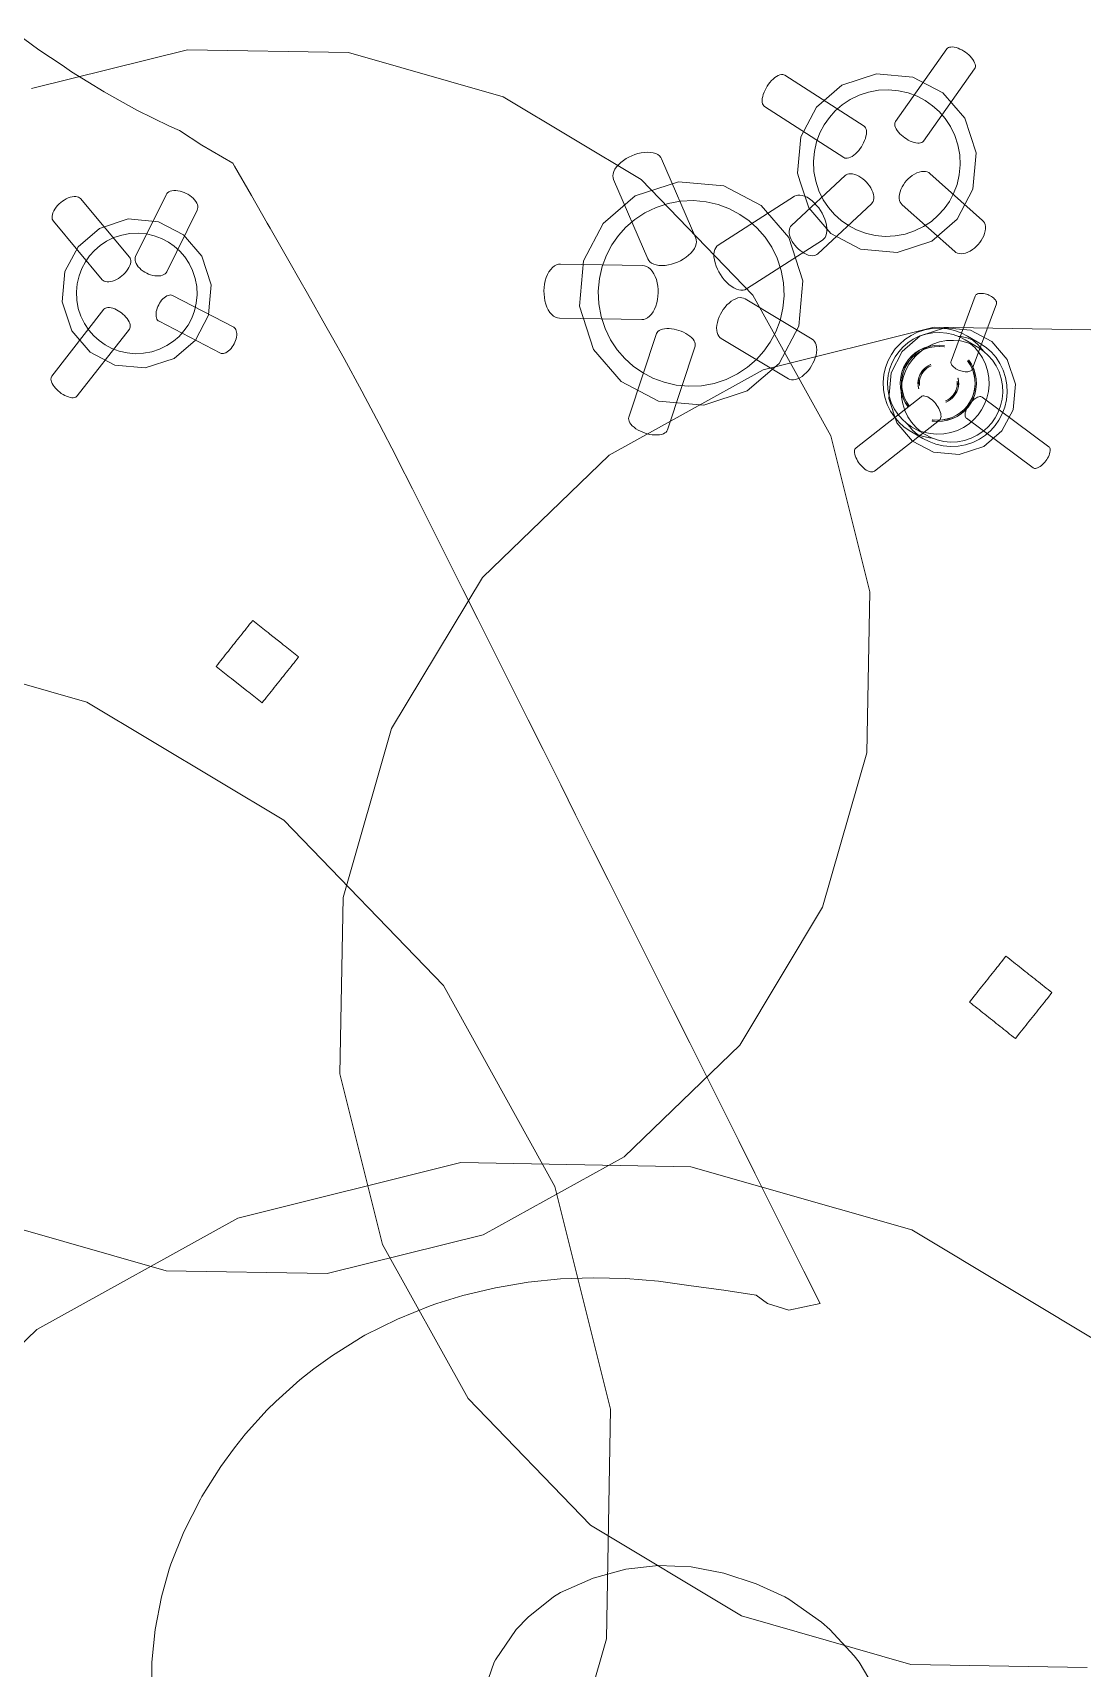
# Model space of a CAD drawing. Header units: millimetres. Extents: x -31757 to 121236, y -27283 to 59400.
# Drawn here: x 69418 to 72636, y 6984 to 12003 of the extents above; entities that cross this region are included whole.
import ezdxf

# ---------------------------------------------------------------- set-up
doc = ezdxf.new("R2010")
doc.units = ezdxf.units.MM
doc.layers.add('10_見えがかり', color=7, linetype='Continuous', lineweight=13)
doc.layers.add('30_敷地・外構', color=8, linetype='Continuous', lineweight=9)

msp = doc.modelspace()

# ---------------------------------------------------------------- linework, layer by layer
at = {"layer": '10_見えがかり'}
for points in [[(69414.3, 11831.4), (69893, 11950.8), (70386.4, 11942.2), (70860.6, 11806.2), (71283.6, 11552), (71626.3, 11197.1), (71865.5, 10765.6), (71984.9, 10286.9), (71976.2, 9793.6), (71840.2, 9319.3), (71586.1, 8896.4), (71231.2, 8553.6), (70799.7, 8314.4), (70321, 8195.1), (69827.6, 8203.7), (69353.4, 8339.7)], [(72069.1, 11702.7), (72066, 11707.7), (72063.6, 11712.5), (72062.1, 11717.1), (72061.4, 11721.3), (72061.5, 11725.1), (72062.3, 11728.3), (72063.7, 11731), (72220.9, 11953), (72223, 11955.2), (72225.8, 11957.1), (72229.3, 11958.4), (72233.5, 11959.1), (72238.3, 11959.2), (72243.7, 11958.6), (72249.4, 11957.3), (72255.4, 11955.4), (72261.4, 11952.9), (72267.3, 11950), (72272.9, 11946.7), (72278.1, 11943.2), (72283.2, 11939.4), (72288.1, 11935.2), (72292.8, 11930.6), (72297.2, 11925.8), (72301, 11920.8), (72304.1, 11915.8), (72306.4, 11911), (72308, 11906.4), (72308.7, 11902.2), (72308.6, 11898.4), (72307.8, 11895.2), (72306.3, 11892.5), (72149.1, 11670.5), (72147.1, 11668.3), (72144.3, 11666.4), (72140.8, 11665.1), (72136.6, 11664.4), (72131.8, 11664.3), (72126.4, 11664.9), (72120.6, 11666.2), (72114.7, 11668.1), (72108.7, 11670.6), (72102.8, 11673.5), (72097.2, 11676.8), (72092, 11680.3), (72086.9, 11684.1), (72082, 11688.3), (72077.3, 11692.9), (72072.9, 11697.7), (72069.1, 11702.7)], [(71655.1, 11789.6), (71654.8, 11794.9), (71655.3, 11800.8), (71656.4, 11807.1), (71658.3, 11813.7), (71660.7, 11820.4), (71663.6, 11826.9), (71667, 11833.2), (71670.5, 11839.1), (71674.4, 11844.8), (71678.8, 11850.4), (71683.5, 11855.8), (71688.6, 11860.8), (71693.8, 11865.2), (71699.1, 11868.8), (71704.3, 11871.6), (71709.2, 11873.6), (71713.8, 11874.5), (71717.8, 11874.6), (71721.4, 11873.9), (71724.4, 11872.5), (71967.2, 11715.9), (71969.8, 11713.8), (71971.9, 11710.9), (71973.5, 11707.1), (71974.4, 11702.6), (71974.7, 11697.3), (71974.3, 11691.4), (71973.1, 11685.1), (71971.3, 11678.5), (71968.9, 11671.8), (71965.9, 11665.3), (71962.6, 11659), (71959.1, 11653.1), (71955.2, 11647.4), (71950.8, 11641.8), (71946, 11636.4), (71941, 11631.5), (71935.7, 11627.1), (71930.4, 11623.4), (71925.3, 11620.6), (71920.3, 11618.7), (71915.8, 11617.7), (71911.7, 11617.6), (71908.2, 11618.3), (71905.2, 11619.7), (71662.3, 11776.3), (71659.8, 11778.4), (71657.7, 11781.4), (71656.1, 11785.1), (71655.1, 11789.6)], [(71899.5, 11842.1), (71899.5, 11842.1), (72005.8, 11877), (72117.3, 11866.9), (72208.9, 11818.8), (72276.3, 11740.4), (72276.3, 11740.4), (72311.3, 11634.1), (72301.2, 11522.6), (72253.1, 11431), (72174.7, 11363.5), (72174.7, 11363.5), (72174.7, 11363.5), (72068.3, 11328.6), (71956.8, 11338.7), (71865.3, 11386.8), (71797.8, 11465.2), (71771.5, 11545.3), (71762.9, 11571.6), (71773, 11683.1), (71821.1, 11774.6), (71899.5, 11842.1)], [(71845.4, 11720.7), (71861, 11742.9), (71879.1, 11763), (71900.5, 11781.6), (71924.9, 11797.9), (71952, 11811.1), (71981.1, 11820.7), (72011.6, 11826.4), (72042.6, 11827.7), (72073.1, 11824.9), (72102.5, 11818.1), (72129.9, 11807.8), (72154.9, 11794.5), (72177.2, 11778.9), (72197.3, 11760.8), (72215.9, 11739.4), (72232.1, 11715), (72245.4, 11687.9), (72255, 11658.8), (72260.6, 11628.3), (72262, 11597.3), (72259.2, 11566.7), (72252.4, 11537.4), (72242, 11510), (72228.8, 11485), (72213.2, 11462.7), (72195, 11442.6), (72173.7, 11424), (72149.3, 11407.8), (72122.2, 11394.5), (72093, 11384.9), (72062.6, 11379.3), (72031.6, 11377.9), (72001, 11380.7), (71971.7, 11387.5), (71944.2, 11397.9), (71919.2, 11411.1), (71897, 11426.7), (71876.8, 11444.9), (71858.3, 11466.2), (71842, 11490.6), (71828.8, 11517.7), (71819.2, 11546.9), (71813.5, 11577.3), (71812.2, 11608.3), (71815, 11638.9), (71821.8, 11668.2), (71832.1, 11695.7), (71845.4, 11720.7)], [(71199.3, 11552.5), (71197.7, 11557.7), (71197.2, 11563.5), (71197.9, 11569.9), (71200, 11576.7), (71203.5, 11583.8), (71208.3, 11591), (71214.3, 11598), (71221.4, 11604.7), (71229.2, 11610.9), (71237.6, 11616.5), (71246.3, 11621.3), (71255, 11625.4), (71264, 11629), (71273.5, 11631.9), (71283.4, 11634.2), (71293.3, 11635.7), (71303, 11636.2), (71312.2, 11635.7), (71320.7, 11634.3), (71328.3, 11632), (71334.7, 11628.8), (71339.8, 11624.9), (71343.7, 11620.5), (71346.4, 11615.8), (71451.3, 11372.3), (71452.9, 11367.1), (71453.4, 11361.2), (71452.6, 11354.8), (71450.6, 11348), (71447.1, 11340.9), (71442.3, 11333.8), (71436.3, 11326.8), (71429.2, 11320.1), (71421.3, 11313.9), (71412.9, 11308.3), (71404.2, 11303.4), (71395.5, 11299.3), (71386.5, 11295.8), (71377, 11292.8), (71367.2, 11290.5), (71357.3, 11289.1), (71347.6, 11288.6), (71338.3, 11289), (71329.8, 11290.4), (71322.3, 11292.8), (71315.9, 11296), (71310.8, 11299.8), (71306.9, 11304.2), (71304.2, 11308.9), (71199.3, 11552.5)], [(71265.1, 11501.9), (71398, 11545.6), (71537.4, 11532.9), (71651.8, 11472.8), (71736.1, 11374.8), (71736.1, 11374.8), (71779.8, 11241.9), (71767.2, 11102.5), (71707.1, 10988.1), (71609.1, 10903.8), (71476.1, 10860.1), (71336.8, 10872.7), (71222.3, 10932.8), (71138, 11030.9), (71094.3, 11163.8), (71107, 11303.1), (71167.1, 11417.6), (71265.1, 11501.9)], [(71737.9, 11394.2), (71738.6, 11399.5), (71740.1, 11404.2), (71742.2, 11408.1), (71745, 11411.2), (71908.9, 11564.3), (71912.2, 11566.8), (71916.2, 11568.7), (71921, 11569.8), (71926.3, 11570.2), (71932.2, 11569.6), (71938.5, 11568.1), (71945, 11565.7), (71951.4, 11562.5), (71957.8, 11558.6), (71963.8, 11554.2), (71969.4, 11549.4), (71974.4, 11544.3), (71979.1, 11538.9), (71983.6, 11533), (71987.6, 11526.7), (71991, 11520.1), (71993.8, 11513.4), (71995.7, 11506.8), (71996.8, 11500.5), (71996.9, 11494.6), (71996.2, 11489.2), (71994.7, 11484.6), (71992.6, 11480.7), (71989.8, 11477.6), (71825.9, 11324.5), (71822.6, 11322), (71818.6, 11320.1), (71813.8, 11318.9), (71808.5, 11318.6), (71802.6, 11319.2), (71796.3, 11320.7), (71789.9, 11323), (71783.4, 11326.2), (71777, 11330.1), (71771, 11334.6), (71765.4, 11339.4), (71760.4, 11344.5), (71755.7, 11349.8), (71751.3, 11355.7), (71747.2, 11362.1), (71743.8, 11368.6), (71741, 11375.3), (71739.1, 11382), (71738, 11388.3), (71737.9, 11394.2)], [(72075, 11500.5), (72075.8, 11507.5), (72077.6, 11514.8), (72080.3, 11522.2), (72083.8, 11529.5), (72087.9, 11536.5), (72092.5, 11543), (72097.5, 11549), (72102.8, 11554.5), (72108.8, 11559.9), (72115.2, 11564.8), (72122.1, 11569), (72129.1, 11572.6), (72136.2, 11575.2), (72143.1, 11576.8), (72149.6, 11577.4), (72155.6, 11577), (72160.9, 11575.7), (72165.5, 11573.6), (72169.3, 11570.8), (72330.5, 11427), (72333.7, 11423.5), (72336.4, 11419.2), (72338.3, 11414.1), (72339.3, 11408.2), (72339.5, 11401.6), (72338.7, 11394.6), (72336.9, 11387.2), (72334.2, 11379.8), (72330.7, 11372.6), (72326.6, 11365.6), (72321.9, 11359.1), (72317, 11353.1), (72311.7, 11347.5), (72305.7, 11342.2), (72299.3, 11337.3), (72292.4, 11333), (72285.4, 11329.5), (72278.3, 11326.9), (72271.4, 11325.3), (72264.9, 11324.7), (72258.9, 11325.1), (72253.6, 11326.4), (72249, 11328.5), (72245.1, 11331.3), (72083.9, 11475.1), (72080.7, 11478.6), (72078.1, 11482.9), (72076.2, 11488), (72075.1, 11493.9), (72075, 11500.5)], [(69478.3, 11445), (69480.1, 11450.5), (69482.8, 11456.1), (69486.1, 11461.8), (69490.1, 11467.3), (69494.5, 11472.5), (69499.2, 11477.4), (69504, 11481.7), (69509.2, 11485.7), (69514.8, 11489.5), (69520.7, 11492.9), (69526.8, 11495.8), (69533, 11498.1), (69539, 11499.7), (69544.8, 11500.5), (69550, 11500.5), (69554.7, 11499.8), (69558.7, 11498.4), (69562, 11496.4), (69564.6, 11493.9), (69714.6, 11314.5), (69716.5, 11311.5), (69717.9, 11307.9), (69718.6, 11303.7), (69718.5, 11299), (69717.5, 11293.8), (69715.7, 11288.3), (69713.1, 11282.6), (69709.8, 11276.9), (69705.8, 11271.4), (69701.4, 11266.2), (69696.7, 11261.4), (69691.8, 11257), (69686.7, 11253), (69681.1, 11249.2), (69675.2, 11245.8), (69669.1, 11242.9), (69662.9, 11240.6), (69656.9, 11239.1), (69651.1, 11238.3), (69645.9, 11238.2), (69641.2, 11239), (69637.2, 11240.4), (69633.9, 11242.4), (69631.3, 11244.9), (69481.3, 11424.3), (69479.4, 11427.3), (69478, 11430.9), (69477.3, 11435.1), (69477.4, 11439.8), (69478.3, 11445)], [(69827, 11505.9), (69829, 11509.1), (69831.8, 11512), (69835.4, 11514.4), (69839.8, 11516.4), (69844.9, 11517.8), (69850.6, 11518.6), (69856.8, 11518.6), (69863.3, 11518), (69869.8, 11516.7), (69876.3, 11514.9), (69882.5, 11512.6), (69888.4, 11510), (69894, 11507), (69899.6, 11503.4), (69905, 11499.4), (69910, 11495), (69914.4, 11490.2), (69918.1, 11485.3), (69921, 11480.3), (69923, 11475.4), (69924.2, 11470.7), (69924.4, 11466.3), (69923.8, 11462.4), (69922.5, 11458.9), (69829, 11269.1), (69827, 11266), (69824.2, 11263.1), (69820.6, 11260.6), (69816.3, 11258.6), (69811.1, 11257.2), (69805.4, 11256.5), (69799.2, 11256.5), (69792.8, 11257.1), (69786.2, 11258.3), (69779.7, 11260.1), (69773.5, 11262.4), (69767.7, 11265.1), (69762, 11268.1), (69756.4, 11271.6), (69751.1, 11275.6), (69746.1, 11280.1), (69741.6, 11284.8), (69737.9, 11289.8), (69735, 11294.8), (69733, 11299.7), (69731.9, 11304.4), (69731.7, 11308.7), (69732.2, 11312.7), (69733.5, 11316.2), (69827, 11505.9)], [(71513.6, 11286.8), (71510.5, 11296.3), (71508.3, 11305.7), (71507.1, 11314.8), (71507, 11323.2), (71508, 11330.9), (71509.9, 11337.6), (71512.7, 11343.2), (71516.2, 11347.6), (71520.3, 11350.9), (71754.1, 11500.9), (71758.8, 11503.2), (71764.3, 11504.6), (71770.5, 11504.8), (71777.4, 11503.8), (71784.8, 11501.4), (71792.4, 11497.8), (71800.2, 11492.9), (71807.8, 11487), (71815.1, 11480.2), (71821.9, 11472.8), (71828.1, 11465.1), (71833.5, 11457.2), (71838.5, 11448.9), (71842.9, 11440.1), (71846.8, 11430.8), (71849.9, 11421.4), (71852.1, 11412), (71853.3, 11402.9), (71853.4, 11394.4), (71852.5, 11386.7), (71850.5, 11380), (71847.7, 11374.5), (71844.2, 11370), (71840.2, 11366.7), (71606.4, 11216.7), (71601.7, 11214.4), (71596.2, 11213.1), (71589.9, 11212.9), (71583, 11213.9), (71575.7, 11216.2), (71568, 11219.9), (71560.2, 11224.7), (71552.6, 11230.6), (71545.3, 11237.4), (71538.5, 11244.8), (71532.3, 11252.6), (71526.9, 11260.5), (71522, 11268.7), (71517.5, 11277.5), (71513.6, 11286.8)], [(71194.3, 11352.1), (71214, 11380.3), (71237, 11405.8), (71264.1, 11429.3), (71295, 11449.9), (71329.3, 11466.7), (71366.2, 11478.9), (71404.8, 11486), (71444, 11487.8), (71482.7, 11484.2), (71519.9, 11475.5), (71554.7, 11462.4), (71586.3, 11445.6), (71614.5, 11425.9), (71640, 11402.9), (71663.6, 11375.8), (71684.1, 11344.9), (71700.9, 11310.6), (71713.1, 11273.7), (71720.2, 11235.1), (71722, 11195.9), (71718.4, 11157.2), (71709.8, 11120), (71696.7, 11085.2), (71679.8, 11053.6), (71660.1, 11025.4), (71637.1, 10999.9), (71610.1, 10976.4), (71579.1, 10955.8), (71544.9, 10939), (71507.9, 10926.8), (71469.3, 10919.7), (71430.1, 10917.9), (71391.4, 10921.5), (71354.2, 10930.2), (71319.4, 10943.2), (71287.8, 10960.1), (71259.6, 10979.8), (71234.1, 11002.8), (71210.6, 11029.8), (71190, 11060.8), (71173.2, 11095.1), (71161, 11132), (71153.9, 11170.6), (71152.2, 11209.8), (71155.7, 11248.5), (71164.4, 11285.7), (71177.5, 11320.5), (71194.3, 11352.1)], [(69622.4, 11402.3), (69711, 11431.5), (69803.9, 11423), (69880.2, 11382.9), (69936.4, 11317.6), (69965.6, 11229), (69959.5, 11162.1), (69957.1, 11136.1), (69917.1, 11059.8), (69851.7, 11003.6), (69763.1, 10974.4), (69670.2, 10982.9), (69593.9, 11022.9), (69537.7, 11088.3), (69508.5, 11176.9), (69517, 11269.8), (69557.1, 11346.1), (69622.4, 11402.3)], [(69579.5, 11299.8), (69592.3, 11318.1), (69607.2, 11334.7), (69624.8, 11350), (69644.8, 11363.3), (69667.1, 11374.2), (69691.1, 11382.1), (69716.1, 11386.7), (69741.6, 11387.9), (69766.7, 11385.5), (69790.9, 11379.9), (69813.4, 11371.4), (69834, 11360.5), (69852.2, 11347.7), (69868.8, 11332.8), (69884.1, 11315.2), (69897.4, 11295.2), (69908.3, 11272.9), (69916.3, 11248.9), (69920.9, 11223.9), (69922, 11198.4), (69919.7, 11173.3), (69914.1, 11149.1), (69905.6, 11126.6), (69894.7, 11106), (69881.8, 11087.8), (69866.9, 11071.2), (69849.4, 11055.9), (69829.3, 11042.6), (69807, 11031.7), (69783.1, 11023.7), (69758, 11019.1), (69732.6, 11018), (69707.4, 11020.3), (69683.3, 11025.9), (69660.7, 11034.4), (69640.2, 11045.3), (69621.9, 11058.2), (69605.3, 11073.1), (69590, 11090.6), (69576.7, 11110.7), (69565.8, 11133), (69557.9, 11156.9), (69553.3, 11182), (69552.1, 11207.4), (69554.5, 11232.6), (69560.1, 11256.7), (69568.6, 11279.3), (69579.5, 11299.8)], [(70986.9, 11190.8), (70985.9, 11201.1), (70985.7, 11211), (70986.3, 11221), (70987.6, 11231.2), (70989.7, 11241.4), (70992.7, 11251.4), (70996.5, 11260.8), (71001.1, 11269.3), (71006.3, 11276.7), (71012, 11282.8), (71018, 11287.4), (71024.1, 11290.6), (71030.1, 11292.4), (71036, 11292.9), (71288.6, 11288.3), (71294.5, 11287.6), (71300.4, 11285.6), (71306.4, 11282.2), (71312.2, 11277.3), (71317.7, 11271), (71322.6, 11263.5), (71326.9, 11254.8), (71330.4, 11245.3), (71333, 11235.2), (71334.8, 11224.9), (71335.7, 11214.6), (71335.9, 11204.7), (71335.3, 11194.7), (71334, 11184.5), (71331.9, 11174.3), (71328.9, 11164.3), (71325.1, 11154.9), (71320.5, 11146.4), (71315.3, 11139), (71309.6, 11132.9), (71303.6, 11128.3), (71297.5, 11125.1), (71291.5, 11123.3), (71285.6, 11122.8), (71033, 11127.4), (71027.2, 11128.1), (71021.2, 11130.1), (71015.2, 11133.5), (71009.4, 11138.4), (71003.9, 11144.7), (70999, 11152.2), (70994.7, 11160.9), (70991.2, 11170.4), (70988.6, 11180.5), (70986.9, 11190.8)], [(69796.1, 11136.8), (69796.3, 11141.9), (69797, 11147.2), (69798.3, 11152.7), (69800, 11158), (69802, 11163.2), (69804.3, 11168.1), (69807, 11172.7), (69810, 11177.4), (69813.4, 11181.9), (69817.1, 11186), (69821.1, 11189.7), (69825.2, 11192.8), (69829.3, 11195.2), (69833.2, 11196.9), (69837, 11197.9), (69840.5, 11198.1), (69843.7, 11197.6), (69846.4, 11196.5), (70034.5, 11099), (70036.9, 11097.4), (70039.1, 11095.1), (70041, 11092.1), (70042.4, 11088.5), (70043.3, 11084.2), (70043.7, 11079.5), (70043.5, 11074.4), (70042.8, 11069), (70041.5, 11063.6), (70039.8, 11058.2), (70037.8, 11053), (70035.5, 11048.2), (70032.8, 11043.5), (70029.8, 11038.9), (70026.4, 11034.4), (70022.7, 11030.2), (70018.7, 11026.5), (70014.6, 11023.4), (70010.5, 11021), (70006.5, 11019.3), (70002.8, 11018.4), (69999.3, 11018.2), (69996.1, 11018.7), (69993.4, 11019.7), (69805.3, 11117.3), (69802.8, 11118.9), (69800.7, 11121.2), (69798.8, 11124.2), (69797.4, 11127.8), (69796.5, 11132), (69796.1, 11136.8)], [(72252.7, 10969.8), (72248.9, 10971.9), (72245.3, 10974.3), (72242.1, 10976.9), (72239.2, 10979.6), (72236.9, 10982.4), (72235.1, 10985.1), (72234, 10987.8), (72233.4, 10990.3), (72233.4, 10992.5), (72233.9, 10994.6), (72307.8, 11194.9), (72308.8, 11196.8), (72310.2, 11198.5), (72312.3, 11200), (72314.9, 11201.3), (72318, 11202.2), (72321.6, 11202.8), (72325.5, 11203), (72329.7, 11202.9), (72333.9, 11202.4), (72338.2, 11201.5), (72342.4, 11200.4), (72346.3, 11199.1), (72350.2, 11197.5), (72354.1, 11195.6), (72357.9, 11193.5), (72361.5, 11191.1), (72364.8, 11188.5), (72367.6, 11185.8), (72370, 11183.1), (72371.7, 11180.3), (72372.9, 11177.7), (72373.4, 11175.2), (72373.4, 11172.9), (72373, 11170.9), (72299.1, 10970.5), (72298.1, 10968.7), (72296.6, 10966.9), (72294.6, 10965.4), (72292, 10964.1), (72288.9, 10963.2), (72285.3, 10962.6), (72281.4, 10962.4), (72277.2, 10962.6), (72272.9, 10963.1), (72268.6, 10963.9), (72264.5, 10965), (72260.5, 10966.4), (72256.6, 10967.9), (72252.7, 10969.8)], [(69474, 10939.9), (69474.3, 10943.4), (69475.2, 10946.5), (69476.7, 10949), (69636.6, 11154.4), (69638.7, 11156.4), (69641.4, 11158.1), (69644.8, 11159.2), (69648.8, 11159.8), (69653.4, 11159.6), (69658.5, 11158.9), (69663.8, 11157.4), (69669.4, 11155.4), (69675, 11152.8), (69680.4, 11149.8), (69685.5, 11146.4), (69690.4, 11142.9), (69694.9, 11139.1), (69699.4, 11134.9), (69703.7, 11130.4), (69707.6, 11125.7), (69710.9, 11120.8), (69713.6, 11115.9), (69715.6, 11111.2), (69716.9, 11106.8), (69717.3, 11102.7), (69717.1, 11099.2), (69716.1, 11096.2), (69714.7, 11093.7), (69554.7, 10888.2), (69552.7, 10886.2), (69550, 10884.5), (69546.6, 10883.4), (69542.6, 10882.9), (69538, 10883), (69532.9, 10883.8), (69527.5, 10885.2), (69522, 10887.3), (69516.4, 10889.8), (69511, 10892.9), (69505.8, 10896.2), (69501, 10899.7), (69496.4, 10903.5), (69491.9, 10907.7), (69487.7, 10912.2), (69483.8, 10917), (69480.4, 10921.8), (69477.7, 10926.7), (69475.7, 10931.4), (69474.5, 10935.8), (69474, 10939.9)], [(71515.2, 11097.3), (71515.9, 11105.5), (71517.5, 11114), (71519.9, 11122.5), (71523.1, 11130.9), (71526.8, 11138.9), (71531, 11146.4), (71535.6, 11153.6), (71540.9, 11160.7), (71546.9, 11167.4), (71553.3, 11173.5), (71560.1, 11178.9), (71567, 11183.4), (71573.9, 11186.7), (71580.6, 11188.9), (71586.9, 11189.9), (71592.7, 11189.7), (71597.8, 11188.6), (71602.2, 11186.5), (71808.3, 11062.7), (71812.2, 11059.7), (71815.7, 11055.7), (71818.5, 11050.7), (71820.6, 11044.7), (71821.8, 11037.8), (71822.1, 11030.1), (71821.5, 11021.9), (71819.9, 11013.4), (71817.5, 11004.8), (71814.3, 10996.4), (71810.6, 10988.4), (71806.4, 10980.9), (71801.8, 10973.7), (71796.4, 10966.7), (71790.5, 10960), (71784.1, 10953.8), (71777.3, 10948.4), (71770.4, 10944), (71763.5, 10940.6), (71756.8, 10938.4), (71750.5, 10937.5), (71744.7, 10937.6), (71739.6, 10938.8), (71735.2, 10940.9), (71529.1, 11064.7), (71525.1, 11067.6), (71521.7, 11071.6), (71518.9, 11076.6), (71516.8, 11082.7), (71515.5, 11089.6), (71515.2, 11097.3)], [(71246.2, 10822.9), (71331, 11079.9), (71332.6, 11083.2), (71335.2, 11086.4), (71338.7, 11089.2), (71343.3, 11091.6), (71348.8, 11093.5), (71355.1, 11094.7), (71362.1, 11095.3), (71369.5, 11095.3), (71377.2, 11094.6), (71384.9, 11093.3), (71392.4, 11091.6), (71399.6, 11089.5), (71406.6, 11086.9), (71413.7, 11083.8), (71420.7, 11080.3), (71427.2, 11076.2), (71433.3, 11071.8), (71438.5, 11067.2), (71442.9, 11062.4), (71446.2, 11057.6), (71448.4, 11053), (71449.6, 11048.6), (71449.7, 11044.6), (71449, 11040.9), (71364.1, 10784), (71362.5, 10780.6), (71360, 10777.5), (71356.5, 10774.6), (71351.9, 10772.2), (71346.4, 10770.4), (71340.1, 10769.1), (71333.1, 10768.5), (71325.6, 10768.6), (71317.9, 10769.3), (71310.2, 10770.5), (71302.7, 10772.2), (71295.6, 10774.4), (71288.5, 10776.9), (71281.4, 10780), (71274.5, 10783.6), (71267.9, 10787.6), (71261.9, 10792), (71256.7, 10796.7), (71252.3, 10801.4), (71249, 10806.2), (71246.8, 10810.9), (71245.6, 10815.2), (71245.4, 10819.3), (71246.2, 10822.9)], [(71658.3, 10968.8), (72182.6, 11099.5), (72722.9, 11090)], [(72063, 11032.4), (72076.7, 11047.7), (72092.8, 11061.7), (72111.2, 11074), (72131.6, 11084), (72153.6, 11091.3), (72176.6, 11095.6), (72199.9, 11096.7), (72222.8, 11094.6), (72244.9, 11089.5), (72265.5, 11081.7), (72284.3, 11071.7), (72326.2, 11047.6), (72342.9, 11035.8), (72358, 11022.2), (72371.9, 11006.1), (72384.1, 10987.7), (72394, 10967.3), (72401.2, 10945.3), (72405.3, 10922.3), (72406.3, 10898.9), (72404.1, 10875.9), (72398.9, 10853.7), (72391, 10833), (72381, 10814.1), (72369.2, 10797.3), (72355.5, 10782.1), (72339.4, 10768), (72321, 10755.8), (72300.6, 10745.7), (72278.6, 10738.4), (72255.7, 10734.2), (72232.4, 10733.1), (72209.4, 10735.2), (72187.3, 10740.3), (72166.7, 10748.1), (72147.9, 10758), (72106, 10782.2), (72089.4, 10793.9), (72074.2, 10807.6), (72060.3, 10823.7), (72048.1, 10842.1), (72038.2, 10862.5), (72031.1, 10884.5), (72026.9, 10907.5), (72025.9, 10930.8), (72028.2, 10953.9), (72033.3, 10976.1), (72041.2, 10996.8), (72051.2, 11015.7), (72063, 11032.4)], [(72139.6, 11072.3), (72214.9, 11097), (72293.9, 11089.9), (72358.8, 11055.8), (72406.5, 11000.3), (72431.3, 10924.9), (72424.1, 10846), (72424.1, 10846), (72390, 10781.1), (72334.5, 10733.3), (72259.2, 10708.6), (72180.2, 10715.7), (72115.3, 10749.8), (72067.6, 10805.3), (72042.8, 10880.7), (72050, 10959.6), (72084, 11024.5), (72139.6, 11072.3)], [(72073.6, 11024), (72086.2, 11038), (72101, 11050.9), (72118, 11062.2), (72136.7, 11071.5), (72156.9, 11078.2), (72178, 11082.1), (72199.5, 11083.1), (72220.6, 11081.2), (72240.9, 11076.5), (72259.9, 11069.3), (72277.2, 11060.1), (72319.1, 11036), (72334.4, 11025.2), (72348.3, 11012.6), (72361.1, 10997.8), (72372.3, 10980.9), (72381.4, 10962.1), (72388, 10941.9), (72391.9, 10920.7), (72392.7, 10899.2), (72390.7, 10878), (72385.9, 10857.6), (72378.7, 10838.6), (72369.5, 10821.2), (72358.6, 10805.8), (72346, 10791.7), (72331.2, 10778.8), (72314.3, 10767.5), (72295.5, 10758.3), (72275.3, 10751.6), (72254.2, 10747.6), (72232.8, 10746.7), (72211.6, 10748.6), (72191.3, 10753.3), (72172.3, 10760.4), (72155, 10769.6), (72113.2, 10793.8), (72097.8, 10804.6), (72083.9, 10817.2), (72071.1, 10832), (72059.9, 10848.9), (72050.8, 10867.7), (72044.2, 10887.9), (72040.4, 10909), (72039.5, 10930.5), (72041.5, 10951.8), (72046.3, 10972.1), (72053.5, 10991.2), (72062.8, 11008.6), (72073.6, 11024)], [(72103.7, 10999.9), (72113.2, 11010.4), (72124.3, 11020.1), (72137, 11028.6), (72151.1, 11035.5), (72166.2, 11040.5), (72182.1, 11043.5), (72198.1, 11044.2), (72214, 11042.8), (72214.3, 11042.6), (72198.4, 11044.1), (72182.3, 11043.3), (72166.5, 11040.4), (72151.3, 11035.3), (72137.3, 11028.4), (72124.6, 11020), (72113.4, 11010.3), (72104, 10999.8), (72095.9, 10988.2), (72088.9, 10975.1), (72083.5, 10960.9), (72079.9, 10945.6), (72078.4, 10929.6), (72079.1, 10913.5), (72081.9, 10897.7), (72086.9, 10882.5), (72093.7, 10868.4), (72102.1, 10855.7), (72101.8, 10855.9), (72093.5, 10868.6), (72086.6, 10882.7), (72081.7, 10897.8), (72078.8, 10913.7), (72078.1, 10929.8), (72079.7, 10945.7), (72083.2, 10961), (72088.7, 10975.3), (72095.6, 10988.3), (72103.7, 10999.9)], [(72262.5, 11057), (72241.3, 11058.9), (72219.9, 11058), (72198.8, 11054), (72178.6, 11047.3), (72159.8, 11038.1), (72142.9, 11026.8), (72128.1, 11013.9), (72115.5, 10999.8), (72104.6, 10984.4), (72095.4, 10967), (72088.2, 10948), (72083.4, 10927.6), (72081.4, 10906.4), (72082.2, 10884.9), (72086.1, 10863.7), (72092.7, 10843.5), (72101.8, 10824.7), (72113, 10807.8), (72125.8, 10793), (72138.3, 10781.6), (72149.4, 10777.5), (72169.7, 10772.8), (72190.9, 10770.8), (72212.3, 10771.8), (72233.4, 10775.8), (72253.6, 10782.5), (72272.4, 10791.7), (72289.3, 10803), (72304.2, 10815.9), (72316.8, 10829.9), (72327.6, 10845.4), (72336.8, 10862.7), (72344.1, 10881.8), (72348.8, 10902.2), (72350.9, 10923.4), (72350, 10944.9), (72346.2, 10966), (72339.6, 10986.3), (72330.5, 11005), (72319.3, 11022), (72306.5, 11036.8), (72293.9, 11048.1), (72282.8, 11052.3), (72262.5, 11057)], [(72286.8, 11065.3), (72264.7, 11070.4), (72255.8, 11071.2), (72255.8, 11070.9), (72259.9, 11069.3), (72277.2, 11060.1), (72319.1, 11036), (72332.4, 11026.6), (72332.4, 11026.7), (72330, 11030.2), (72316.1, 11046.3), (72301.1, 11059.9), (72286.8, 11065.3)], [(72092.3, 10973.7), (72099, 10986.2), (72106.8, 10997.4), (72116, 11007.6), (72126.7, 11016.9), (72139, 11025.1), (72152.6, 11031.8), (72167.2, 11036.7), (72182.5, 11039.5), (72198, 11040.2), (72213.3, 11038.8), (72213.6, 11038.7), (72198.3, 11040.1), (72182.8, 11039.4), (72167.5, 11036.5), (72152.8, 11031.6), (72139.2, 11025), (72127, 11016.8), (72116.2, 11007.4), (72107.1, 10997.3), (72099.3, 10986.1), (72092.6, 10973.5), (72087.3, 10959.7), (72083.9, 10944.9), (72082.4, 10929.6), (72083, 10914), (72085.8, 10898.7), (72090.6, 10884), (72097.2, 10870.4), (72105.3, 10858.2), (72105, 10858.3), (72096.9, 10870.6), (72090.3, 10884.2), (72085.5, 10898.8), (72082.8, 10914.1), (72082.1, 10929.7), (72083.6, 10945.1), (72087.1, 10959.9), (72092.3, 10973.7)], [(72223.6, 10813.7), (72238.7, 10818.8), (72252.8, 10825.7), (72265.5, 10834.2), (72276.6, 10843.8), (72286.1, 10854.4), (72294.2, 10865.9), (72301.2, 10879), (72306.6, 10893.2), (72310.2, 10908.5), (72311.7, 10924.5), (72311, 10940.6), (72308.1, 10956.4), (72303.2, 10971.6), (72296.4, 10985.7), (72288, 10998.4), (72288.2, 10998.2), (72296.6, 10985.5), (72303.5, 10971.4), (72308.4, 10956.3), (72311.3, 10940.4), (72312, 10924.3), (72310.4, 10908.4), (72306.8, 10893.1), (72301.4, 10878.8), (72294.5, 10865.8), (72286.4, 10854.2), (72276.9, 10843.7), (72265.8, 10834), (72253.1, 10825.5), (72239, 10818.6), (72223.9, 10813.6), (72208, 10810.6), (72192, 10809.9), (72176.1, 10811.3), (72175.8, 10811.5), (72191.7, 10810), (72207.8, 10810.8), (72223.6, 10813.7)], [(72222.6, 10817.6), (72237.2, 10822.5), (72250.8, 10829.1), (72263.1, 10837.3), (72273.9, 10846.7), (72283, 10856.8), (72290.8, 10868), (72297.5, 10880.6), (72302.8, 10894.4), (72306.2, 10909.2), (72307.7, 10924.5), (72307.1, 10940.1), (72304.3, 10955.4), (72299.5, 10970.1), (72292.9, 10983.7), (72284.8, 10996), (72285.1, 10995.8), (72293.2, 10983.5), (72299.8, 10969.9), (72304.6, 10955.3), (72307.3, 10940), (72308, 10924.4), (72306.5, 10909), (72303, 10894.2), (72297.8, 10880.4), (72291.1, 10867.9), (72283.3, 10856.7), (72274.1, 10846.5), (72263.4, 10837.2), (72251.1, 10829), (72237.5, 10822.3), (72222.9, 10817.4), (72207.6, 10814.6), (72192.1, 10813.9), (72176.7, 10815.3), (72176.5, 10815.4), (72191.8, 10814), (72207.3, 10814.7), (72222.6, 10817.6)], [(72651.3, 6986.1), (72111, 6995.5), (71591.5, 7144.5), (71128.3, 7422.8), (70753, 7811.5), (70491, 8284.1), (70360.3, 8808.5), (70369.7, 9348.8), (70518.6, 9868.2), (70796.9, 10331.4), (71185.7, 10706.8), (71658.3, 10968.8)], [(72141.9, 10959.8), (72146.3, 10965.9), (72151.3, 10971.6), (72157.2, 10976.7), (72164, 10981.2), (72171.5, 10984.9), (72171.8, 10984.8), (72164.3, 10981.1), (72157.5, 10976.6), (72151.6, 10971.4), (72146.5, 10965.8), (72142.2, 10959.6), (72138.5, 10952.7), (72135.6, 10945), (72133.7, 10936.9), (72132.9, 10928.4), (72133.3, 10919.8), (72134.8, 10911.3), (72134.5, 10911.5), (72133, 10920), (72132.6, 10928.6), (72133.4, 10937), (72135.4, 10945.2), (72138.2, 10952.8), (72141.9, 10959.8)], [(72149.4, 10963.5), (72154.1, 10968.7), (72159.7, 10973.5), (72166, 10977.8), (72173, 10981.2), (72173.3, 10981.1), (72166.3, 10977.6), (72159.9, 10973.4), (72154.4, 10968.6), (72149.7, 10963.3), (72145.6, 10957.5), (72142.1, 10951), (72139.4, 10943.9), (72137.6, 10936.3), (72136.9, 10928.3), (72137.2, 10920.3), (72136.9, 10920.4), (72136.6, 10928.5), (72137.4, 10936.4), (72139.2, 10944), (72141.9, 10951.2), (72145.3, 10957.7), (72149.4, 10963.5)], [(72256.8, 10934.3), (72255.3, 10942.8), (72255.6, 10942.6), (72257.1, 10934.1), (72257.5, 10925.5), (72256.6, 10917.1), (72254.7, 10908.9), (72251.8, 10901.3), (72248.1, 10894.3), (72243.8, 10888.2), (72238.8, 10882.5), (72232.8, 10877.4), (72226.1, 10872.9), (72218.6, 10869.2), (72218.3, 10869.3), (72225.8, 10873), (72232.6, 10877.5), (72238.5, 10882.7), (72243.5, 10888.3), (72247.9, 10894.5), (72251.6, 10901.4), (72254.5, 10909.1), (72256.4, 10917.2), (72257.2, 10925.7), (72256.8, 10934.3)], [(72217.1, 10872.9), (72216.8, 10873), (72223.8, 10876.5), (72230.2, 10880.7), (72235.7, 10885.5), (72240.4, 10890.8), (72244.5, 10896.6), (72248, 10903.1), (72250.7, 10910.2), (72252.4, 10917.8), (72253.2, 10925.8), (72252.9, 10933.8), (72253.1, 10933.7), (72253.5, 10925.6), (72252.7, 10917.7), (72250.9, 10910.1), (72248.2, 10902.9), (72244.8, 10896.4), (72240.7, 10890.6), (72236, 10885.4), (72230.4, 10880.6), (72224.1, 10876.3), (72217.1, 10872.9)], [(72142.1, 10886), (72144.3, 10887.4), (72147.1, 10888.3), (72150.4, 10888.5), (72154.1, 10888.1), (72158.1, 10886.9), (72162.4, 10885.1), (72166.9, 10882.6), (72171.4, 10879.5), (72175.8, 10876), (72180, 10872.1), (72183.9, 10867.9), (72187.4, 10863.7), (72190.7, 10859.3), (72193.8, 10854.6), (72196.6, 10849.6), (72199, 10844.5), (72200.9, 10839.4), (72202.3, 10834.5), (72203.1, 10829.8), (72203.2, 10825.6), (72202.8, 10821.9), (72201.8, 10818.8), (72200.3, 10816.3), (72198.4, 10814.4), (71999.1, 10657.6), (71996.8, 10656.2), (71994, 10655.4), (71990.8, 10655.1), (71987.1, 10655.5), (71983, 10656.7), (71978.7, 10658.5), (71974.2, 10661), (71969.7, 10664.1), (71965.3, 10667.7), (71961.1, 10671.6), (71957.3, 10675.7), (71953.7, 10679.9), (71950.5, 10684.3), (71947.4, 10689), (71944.6, 10694), (71942.2, 10699.1), (71940.2, 10704.2), (71938.8, 10709.2), (71938.1, 10713.8), (71937.9, 10718), (71938.4, 10721.7), (71939.4, 10724.8), (71940.9, 10727.3), (71942.7, 10729.2), (72142.1, 10886)], [(72277.1, 10832.9), (72277.8, 10836.9), (72278.9, 10841.3), (72280.6, 10845.8), (72282.7, 10850.4), (72285.1, 10854.9), (72287.7, 10859.1), (72290.5, 10863.1), (72293.5, 10866.9), (72296.8, 10870.7), (72300.4, 10874.3), (72304.2, 10877.6), (72308, 10880.4), (72311.9, 10882.8), (72315.6, 10884.6), (72319.1, 10885.8), (72322.2, 10886.3), (72325, 10886.2), (72327.4, 10885.6), (72329.4, 10884.5), (72533.8, 10732.6), (72535.4, 10731.1), (72536.7, 10729), (72537.6, 10726.3), (72538, 10723.1), (72537.9, 10719.5), (72537.2, 10715.4), (72536.1, 10711), (72534.4, 10706.5), (72532.4, 10701.9), (72530, 10697.5), (72527.3, 10693.2), (72524.5, 10689.2), (72521.5, 10685.4), (72518.2, 10681.6), (72514.6, 10678.1), (72510.9, 10674.8), (72507, 10671.9), (72503.2, 10669.5), (72499.4, 10667.7), (72496, 10666.6), (72492.8, 10666), (72490, 10666.1), (72487.6, 10666.7), (72485.6, 10667.8), (72281.2, 10819.7), (72279.6, 10821.2), (72278.3, 10823.3), (72277.4, 10826), (72277, 10829.2), (72277.1, 10832.9)], [(72155, 10769.6), (72113.2, 10793.8), (72099.9, 10803.2), (72099.8, 10803.1), (72102.2, 10799.5), (72116.1, 10783.4), (72131.2, 10769.8), (72145.4, 10764.5), (72167.5, 10759.4), (72176.4, 10758.5), (72176.5, 10758.9), (72172.3, 10760.4), (72155, 10769.6)], [(70022.6, 10111.3), (70027.2, 10117.2), (70031.9, 10123.1), (70036.6, 10128.9), (70041.2, 10134.8), (70045.9, 10140.7), (70050.6, 10146.5), (70055.2, 10152.4), (70059.9, 10158.3), (70064.6, 10164.2), (70069.3, 10170), (70073.9, 10175.9), (70078.6, 10181.8), (70083.3, 10187.6), (70087.9, 10193.5), (70092.6, 10199.4), (70133.7, 10166.7), (70139.6, 10162), (70145.4, 10157.4), (70180.6, 10129.3), (70186.5, 10124.7), (70192.4, 10120), (70233.5, 10087.3), (70228.8, 10081.5), (70224.1, 10075.6), (70219.5, 10069.7), (70214.8, 10063.8), (70210.1, 10058), (70205.5, 10052.1), (70200.8, 10046.2), (70196.1, 10040.4), (70191.4, 10034.5), (70186.8, 10028.6), (70182.1, 10022.8), (70177.4, 10016.9), (70172.8, 10011), (70168.1, 10005.1), (70163.4, 9999.3), (70158.8, 9993.4), (70154.1, 9987.5), (70149.4, 9981.7), (70144.8, 9975.8), (70140.1, 9969.9), (70135.4, 9964.1), (70130.7, 9958.2), (70126.1, 9952.3), (70121.4, 9946.5), (70080.3, 9979.1), (70074.5, 9983.8), (70068.6, 9988.5), (70033.4, 10016.5), (70027.5, 10021.2), (70021.6, 10025.8), (69980.5, 10058.5), (69985.2, 10064.4), (69989.9, 10070.2), (69994.5, 10076.1), (69999.2, 10082), (70003.9, 10087.9), (70008.6, 10093.7), (70013.2, 10099.6), (70017.9, 10105.5), (70022.6, 10111.3)], [(67517.3, 9985.1), (68201.2, 10155.6), (68905.9, 10143.3), (69583.5, 9949.1), (70187.6, 9586), (70677.3, 9079), (71019, 8462.6), (71189.5, 7778.7), (71177.2, 7073.9), (70982.9, 6396.4), (70619.9, 5792.2), (70112.9, 5302.6), (69496.4, 4960.9), (68812.5, 4790.4), (68107.8, 4802.7), (67430.2, 4996.9), (66826.1, 5360)], [(72327.8, 9075.3), (72332.5, 9081.2), (72337.2, 9087.1), (72341.8, 9092.9), (72346.5, 9098.8), (72351.2, 9104.7), (72355.8, 9110.6), (72360.5, 9116.4), (72365.2, 9122.3), (72369.9, 9128.2), (72374.5, 9134), (72379.2, 9139.9), (72383.9, 9145.8), (72388.5, 9151.6), (72402.5, 9169.2), (72408.4, 9164.6), (72414.3, 9159.9), (72420.1, 9155.2), (72426, 9150.6), (72431.9, 9145.9), (72437.8, 9141.2), (72443.6, 9136.6), (72449.5, 9131.9), (72455.4, 9127.2), (72461.2, 9122.6), (72467.1, 9117.9), (72473, 9113.2), (72478.8, 9108.6), (72484.7, 9103.9), (72490.6, 9099.2), (72496.5, 9094.5), (72502.3, 9089.9), (72508.2, 9085.2), (72514.1, 9080.5), (72519.9, 9075.9), (72525.8, 9071.2), (72531.7, 9066.5), (72537.5, 9061.9), (72543.4, 9057.2), (72529.4, 9039.6), (72524.7, 9033.7), (72520.1, 9027.8), (72515.4, 9022), (72510.7, 9016.1), (72506.1, 9010.2), (72501.4, 9004.4), (72496.7, 8998.5), (72492, 8992.6), (72487.4, 8986.8), (72482.7, 8980.9), (72478, 8975), (72473.4, 8969.2), (72468.7, 8963.3), (72464, 8957.4), (72459.4, 8951.5), (72454.7, 8945.7), (72450, 8939.8), (72445.4, 8933.9), (72431.4, 8916.3), (72425.5, 8921), (72419.6, 8925.7), (72413.7, 8930.3), (72407.9, 8935), (72402, 8939.7), (72396.1, 8944.3), (72390.3, 8949), (72384.4, 8953.7), (72378.5, 8958.3), (72372.7, 8963), (72366.8, 8967.7), (72360.9, 8972.4), (72355.1, 8977), (72349.2, 8981.7), (72343.3, 8986.4), (72337.4, 8991), (72331.6, 8995.7), (72325.7, 9000.4), (72319.8, 9005), (72314, 9009.7), (72308.1, 9014.4), (72302.2, 9019), (72296.4, 9023.7), (72290.5, 9028.4), (72304.5, 9046), (72309.2, 9051.9), (72313.8, 9057.7), (72318.5, 9063.6), (72323.2, 9069.5), (72327.8, 9075.3)], [(70047.2, 8365), (70731.1, 8535.5), (71435.9, 8523.2), (72113.4, 8328.9), (72717.6, 7965.9), (73207.2, 7458.9), (73548.9, 6842.4)], [(68560.7, 6929.5), (68923.7, 7533.7), (69430.7, 8023.3), (70047.2, 8365)]]:
    msp.add_lwpolyline(points, dxfattribs=at)
at = {"layer": '30_敷地・外構'}
for points in [[(69782.5, 6902.9), (69783.6, 7002.9), (69793.5, 7102.9), (69812.5, 7202.9), (69836.8, 7287.7), (69841.4, 7302.9), (69881.7, 7402.9), (69932.3, 7502.9), (69936.9, 7510.6), (69994.8, 7602.9), (70036.9, 7660.6), (70070.4, 7702.9), (70136.9, 7776.5), (70163.2, 7802.9), (70236.9, 7868.9), (70279.8, 7902.9), (70336.9, 7944.1), (70431.5, 8002.9), (70436.9, 8006), (70536.9, 8055.6), (70636.9, 8096.3), (70656.9, 8102.9), (70736.9, 8127.7), (70836.9, 8151.5), (70936.9, 8168.3), (71036.9, 8178.5), (71136.9, 8182.3), (71236.9, 8180), (71336.9, 8171.8), (71436.9, 8157.9), (71536.9, 8144), (71636.9, 8128.5), (71671.4, 8102.8), (71736.9, 8082.6), (71832.5, 8102.8), (71782.8, 8202.8), (71736.9, 8294.7), (71732.8, 8302.8), (71682.8, 8402.8), (71636.9, 8494.7), (71632.8, 8502.8), (71582.8, 8602.8), (71536.9, 8694.7), (71532.8, 8702.8), (71482.8, 8802.8), (71436.9, 8894.7), (71432.9, 8902.8), (71382.9, 9002.8), (71336.9, 9094.7), (71332.9, 9102.8), (71282.9, 9202.8), (71237, 9294.7), (71232.9, 9302.9), (71182.9, 9402.9), (71137, 9494.7), (71132.9, 9502.9), (71082.9, 9602.9), (71037, 9694.7), (71032.9, 9702.9), (70982.9, 9802.9), (70937, 9894.7), (70932.9, 9902.9), (70882.9, 10002.9), (70837, 10094.7), (70832.9, 10102.9), (70782.9, 10202.9), (70737, 10294.7), (70732.9, 10302.9), (70682.9, 10402.9), (70637, 10494.7), (70632.9, 10502.9), (70582.9, 10602.9), (70537, 10693.2), (70532.1, 10702.9), (70480.1, 10802.9), (70437, 10884), (70427, 10902.9), (70372.6, 11002.9), (70337.1, 11067), (70317, 11102.9), (70260.3, 11202.9), (70237.1, 11243.6), (70203.2, 11302.9), (70146, 11402.9), (70137.1, 11418.6), (70088.9, 11502.9), (70037.1, 11593.6), (70031.8, 11602.9), (69937.1, 11658.2), (69868, 11702.9), (69837.1, 11715.8), (69737.1, 11765.1), (69669.7, 11802.9), (69637.1, 11821.2), (69537.1, 11883.2), (69508.1, 11902.9), (69437.1, 11950.9), (69366.3, 12003)], [(70798.5, 6902.9), (70832.8, 7002.9), (70836.8, 7010), (70900.4, 7102.9), (70936.8, 7140.4), (71015.3, 7202.9), (71036.8, 7216.2), (71136.8, 7260.7), (71236.8, 7288), (71336.8, 7299), (71436.8, 7294.8), (71536.8, 7276.1), (71636.8, 7243.4), (71724.7, 7202.8), (71736.8, 7196.1), (71836.8, 7125), (71862.4, 7102.8), (71936.8, 7022.6), (71952.4, 7002.8), (72011.5, 6902.8)]]:
    msp.add_lwpolyline(points, dxfattribs=at)

doc.saveas('drawing.dxf')
